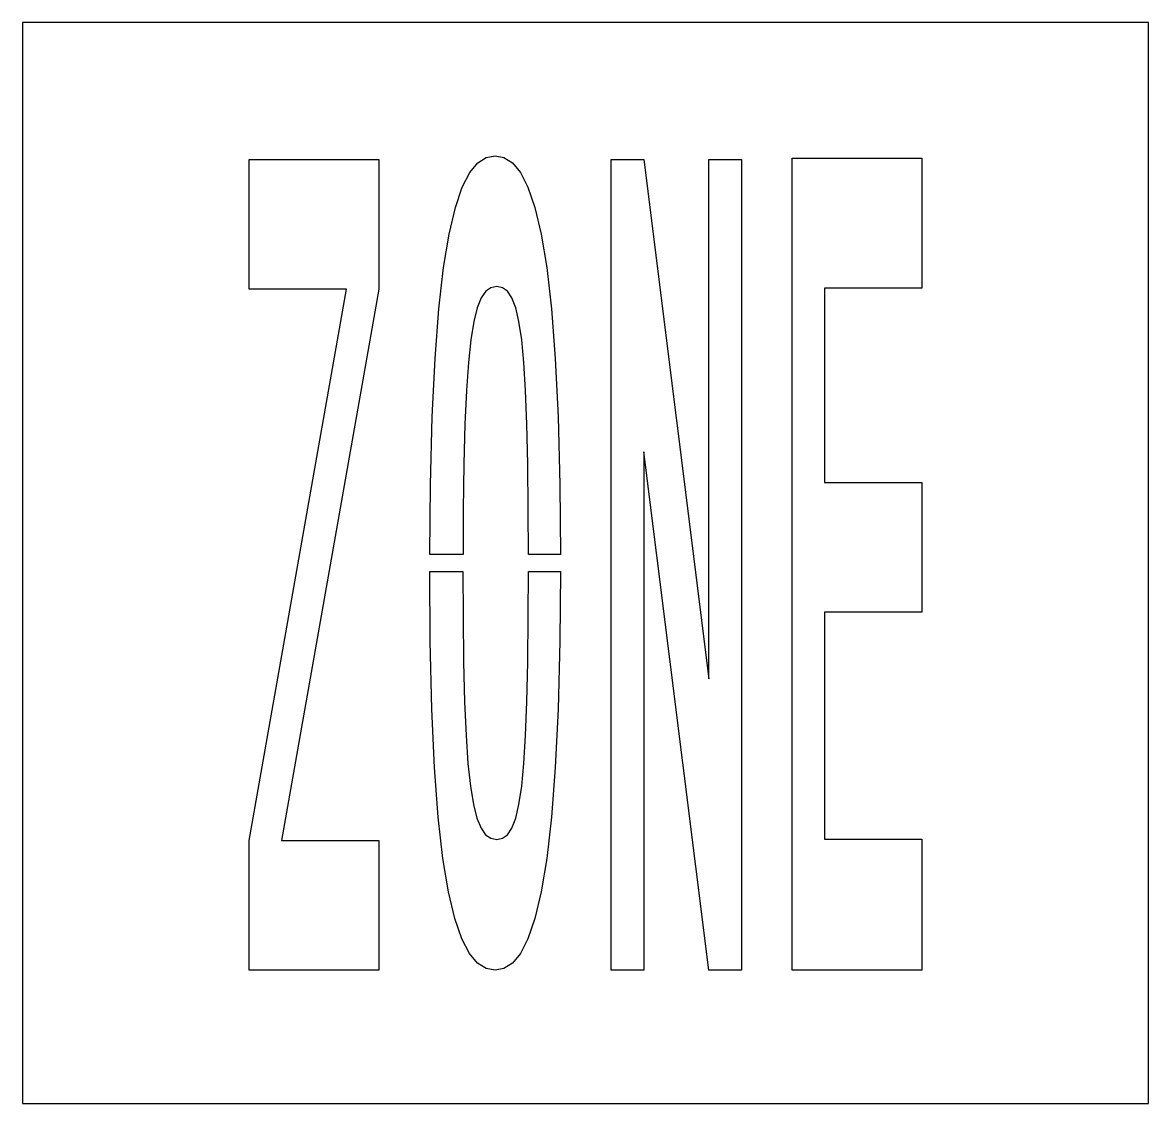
# Model space of a CAD drawing. Extents: x 0 to 50, y 0 to 48.
import ezdxf

# ---------------------------------------------------------------- set-up
doc = ezdxf.new("R2010")
doc.units = 0
doc.layers.add('CUT', color=7, linetype='Continuous')
doc.layers.add('OUTSIDE', color=1, linetype='Continuous')

msp = doc.modelspace()

# ---------------------------------------------------------------- linework, layer by layer
at = {"layer": 'CUT'}
for points in [[(23.281, 37.1148), (23.4898, 35.2824), (23.659, 33.0864), (23.7814, 30.4908), (23.8606, 27.474), (23.8831, 24.376), (22.4663, 24.376), (22.4602, 26.358), (22.4386, 28.4064), (22.399, 30.1668), (22.3414, 31.6572), (22.2658, 32.8992), (22.1686, 33.9144), (22.0462, 34.7172), (21.9022, 35.3292), (21.733, 35.772), (21.535, 36.0636), (21.3118, 36.2256), (21.0562, 36.2724), (20.797, 36.2256), (20.5702, 36.0636), (20.365, 35.772), (20.1886, 35.3292), (20.0374, 34.7172), (19.9078, 33.9144), (19.7998, 32.8992), (19.7134, 31.6572), (19.6486, 30.1668), (19.6018, 28.4064), (19.573, 26.358), (19.5609, 24.376), (18.0825, 24.376), (18.1114, 27.474), (18.1942, 30.4908), (18.3202, 33.0864), (18.493, 35.2824), (18.6982, 37.1148), (18.943, 38.6052), (19.2202, 39.7896), (19.5262, 40.6932), (19.8574, 41.3448), (20.2138, 41.7732), (20.5918, 42.0108), (20.9842, 42.0828), (21.3766, 42.0108), (21.7546, 41.7732), (22.111, 41.3448), (22.4458, 40.6932), (22.7554, 39.7896), (23.0326, 38.6052)], [(15.829, 36.1572), (11.5054, 11.6772), (15.829, 11.6772), (15.829, 5.9172), (10.0654, 5.9172), (10.0654, 11.6772), (14.3854, 36.1572), (10.0654, 36.1572), (10.0654, 41.9172), (15.829, 41.9172)], [(30.4774, 18.8592), (30.4774, 41.9136), (31.921, 41.9136), (31.921, 5.9172), (30.4774, 5.9172), (27.583, 28.9428), (27.583, 5.9172), (26.1358, 5.9172), (26.1358, 41.9136), (27.583, 41.9136)], [(35.611, 27.5712), (39.9346, 27.5712), (39.9346, 21.8112), (35.611, 21.8112), (35.611, 11.7312), (39.9346, 11.7312), (39.9346, 5.9172), (34.171, 5.9172), (34.171, 41.9712), (39.9346, 41.9712), (39.9346, 36.2112), (35.611, 36.2112)], [(23.659, 14.9136), (23.4898, 12.7176), (23.281, 10.8852), (23.0326, 9.3948), (22.7554, 8.2104), (22.4458, 7.3068), (22.111, 6.6552), (21.7546, 6.2268), (21.3766, 5.9892), (20.9842, 5.9172), (20.5882, 5.9892), (20.2102, 6.2268), (19.8502, 6.6552), (19.5118, 7.3068), (19.1986, 8.2104), (18.9178, 9.3948), (18.6694, 10.8852), (18.4606, 12.7176), (18.295, 14.9136), (18.1726, 17.5092), (18.097, 20.526), (18.0809, 23.624), (19.5592, 23.624), (19.5622, 21.642), (19.5874, 19.5936), (19.6306, 17.8332), (19.6954, 16.3428), (19.7818, 15.1008), (19.8898, 14.0856), (20.023, 13.2828), (20.1778, 12.6708), (20.3614, 12.228), (20.5666, 11.9364), (20.797, 11.778), (21.0562, 11.7276), (21.3118, 11.778), (21.535, 11.9364), (21.733, 12.228), (21.9022, 12.6708), (22.0462, 13.2828), (22.1686, 14.0856), (22.2658, 15.1008), (22.3414, 16.3428), (22.399, 17.8332), (22.4386, 19.5936), (22.4602, 21.642), (22.4663, 23.624), (23.8831, 23.624), (23.8606, 20.526), (23.7814, 17.5092)]]:
    msp.add_lwpolyline(points, close=True, dxfattribs=at)
at = {"layer": 'OUTSIDE'}
msp.add_lwpolyline([(0, 0), (50, 0), (50, 48), (0, 48)], close=True, dxfattribs=at)

doc.saveas('drawing.dxf')
